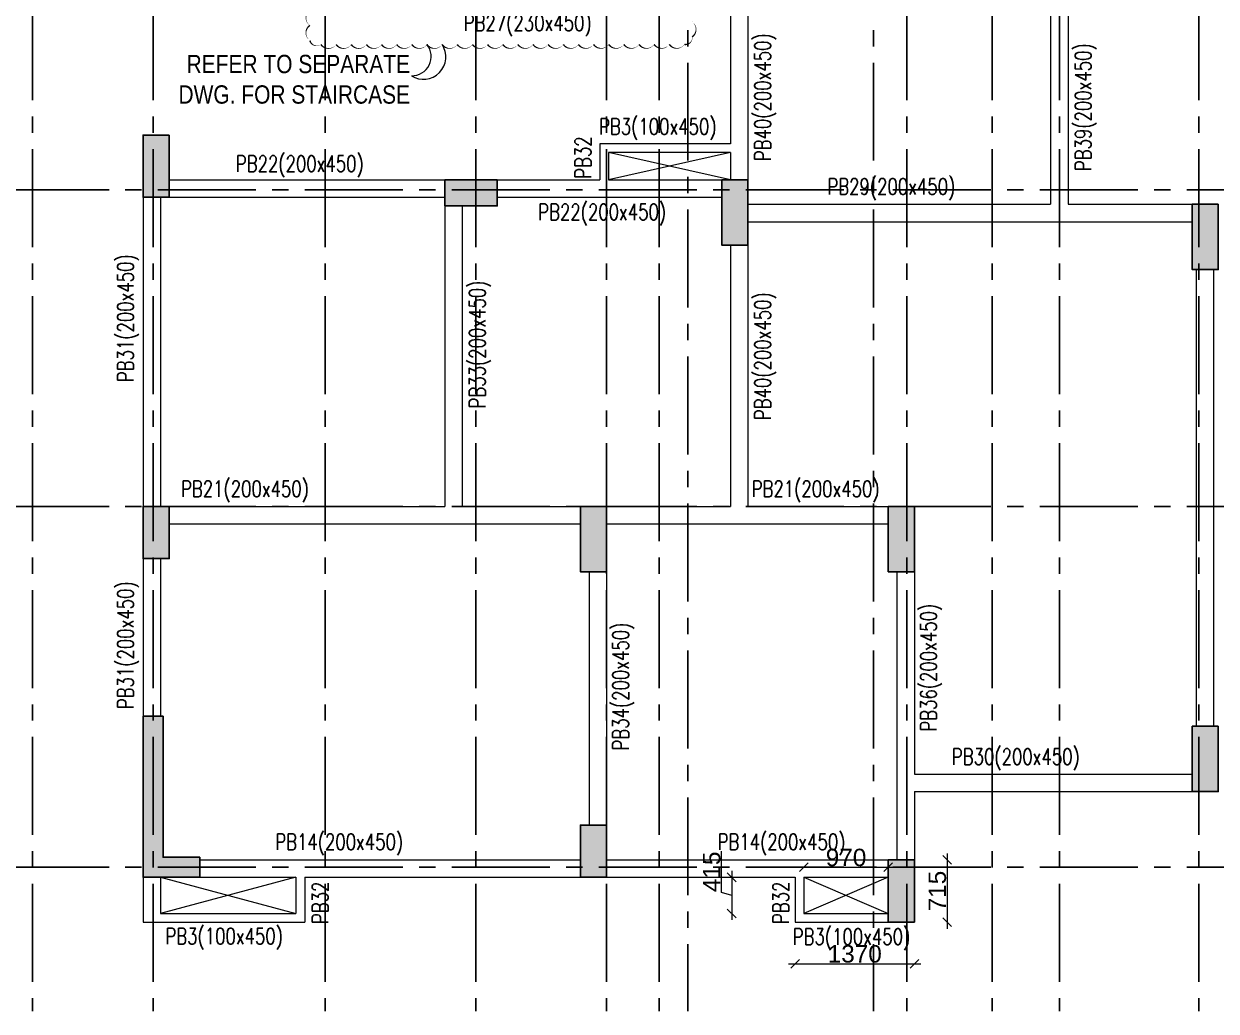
# Model space of a CAD drawing. Header units: millimetres. Extents: x 1277257 to 1543892, y 206696 to 309376.
# Drawn here: x 1416341 to 1430031, y 223712 to 235051 of the extents above; entities that cross this region are included whole.
import ezdxf

# ---------------------------------------------------------------- set-up
doc = ezdxf.new("R2010")
doc.units = ezdxf.units.MM
doc.header["$LTSCALE"] = 500
doc.header["$MEASUREMENT"] = 0
doc.header["$PDMODE"] = 34
doc.linetypes.add('Site$0$CENTER2', pattern=[1.125, 0.75, -0.125, 0.125, -0.125])
doc.layers.get('Defpoints').update_dxf_attribs({"lineweight": 0})
for name, color, linetype, lineweight in [('CUT OUT', 1, 'Continuous', 13), ('REVISION', 1, 'Continuous', 5), ('S - SUNK', 251, 'Continuous', 0), ('TOWER COL HATCH', 253, 'Continuous', 20)]:
    doc.layers.add(name, color=color, linetype=linetype, lineweight=lineweight)
for name, color, linetype in [('GRID', 7, 'Continuous'), ('S-COLUMN-HATCH', 253, 'Continuous'), ('S-FRAMING PLAN', 4, 'Continuous'), ('T BEAM N', 3, 'Continuous'), ('TOWER AREA COLUMN.', 6, 'Continuous')]:
    doc.layers.add(name, color=color, linetype=linetype)
doc.styles.add('1.100', font='ARIALN.TTF')
doc.styles.add('3mm', font='arial.ttf')
doc.styles.add('S-T', font='romans.shx')
doc.dimstyles.new('PARAMVEER', dxfattribs={"dimtxt": 200, "dimasz": 100, "dimexe": 0, "dimexo": 25, "dimgap": 10, "dimtad": 1, "dimdec": 0, "dimrnd": 5, "dimzin": 0, "dimdsep": 46, "dimtxsty": '3mm', "dimblk": 'OBLIQUE', "dimcen": 0.09, "dimdle": 75, "dimclrd": 1, "dimclre": 1, "dimclrt": 3, "dimadec": 0, "dimazin": 0, "dimtfac": 1, "dimtdec": 0, "dimtmove": 1, "dimatfit": 3, "dimfxl": 100, "dimtolj": 1, "dimtzin": 0, "dimlwd": 18, "dimlwe": 5, "dimarcsym": 0})

# ---------------------------------------------------------------- blocks, each defined once
blk = doc.blocks.new('RW2952R')
at = {"layer": 'CUT OUT', "color": 1, "ltscale": 10}
for p, q in [((1383286, 233259), (1384686, 233574)), ((1383286, 233574), (1384686, 233259)), ((1382446, 225249), (1381476, 224834)), ((1381476, 225249), (1382446, 224834)), ((1388276, 225249), (1389831, 224834)), ((1389831, 225249), (1388276, 224834))]:
    blk.add_line(p, q, dxfattribs=at)
at = {"layer": 'S-FRAMING PLAN', "color": 3, "linetype": 'ByBlock', "lineweight": 20, "ltscale": 10}
for p, q in [((1379411, 235209), (1379411, 232979)), ((1379611, 235209), (1379611, 232979)), ((1383086, 235209), (1383086, 233259)), ((1383286, 235209), (1383286, 233674)), ((1383286, 233674), (1384786, 233674)), ((1383286, 233574), (1383286, 233259)), ((1383286, 233574), (1384686, 233574)), ((1384686, 233574), (1384686, 233259)), ((1384786, 233674), (1384786, 233259)), ((1384686, 233259), (1383386, 233259)), ((1385963, 233259), (1384786, 233259)), ((1389731, 233259), (1386566, 233259)), ((1385966, 233059), (1383386, 233059)), ((1389731, 233059), (1386566, 233059)), ((1389831, 233059), (1389831, 229509)), ((1390031, 233059), (1390031, 229509)), ((1379411, 232979), (1377986, 232979)), ((1383086, 232979), (1379611, 232979)), ((1386366, 232959), (1386366, 229509)), ((1386566, 232959), (1386566, 229509)), ((1383086, 232779), (1377986, 232779)), ((1383086, 232509), (1383086, 229509)), ((1383286, 232509), (1383286, 229509)), ((1377736, 226984), (1377736, 232229)), ((1377936, 226984), (1377936, 232229)), ((1383086, 229509), (1381476, 229509)), ((1384711, 229509), (1383286, 229509)), ((1386366, 229509), (1385011, 229509)), ((1389731, 229509), (1386566, 229509)), ((1384711, 229309), (1381476, 229309)), ((1389731, 229309), (1385011, 229309)), ((1389831, 228909), (1389831, 227099)), ((1390031, 228909), (1390031, 227099)), ((1381176, 228759), (1381176, 226434)), ((1381376, 228759), (1381376, 225449)), ((1384711, 228759), (1384711, 225849)), ((1384911, 228759), (1384911, 225849)), ((1381176, 226434), (1377986, 226434)), ((1381176, 226234), (1377986, 226234)), ((1381176, 226234), (1381176, 225449)), ((1384711, 225449), (1381476, 225449)), ((1389381, 225449), (1385011, 225449)), ((1382446, 225249), (1381476, 225249)), ((1382446, 225249), (1382446, 224834)), ((1384711, 225249), (1382546, 225249)), ((1382546, 225249), (1382546, 224734)), ((1388176, 225249), (1385011, 225249)), ((1388176, 225249), (1388176, 224734)), ((1388276, 225249), (1388276, 224834)), ((1389381, 225249), (1388276, 225249)), ((1389831, 225249), (1389831, 224834)), ((1390031, 225249), (1390031, 224734)), ((1382446, 224834), (1381476, 224834)), ((1389831, 224834), (1388276, 224834)), ((1382546, 224734), (1381476, 224734)), ((1390031, 224734), (1388176, 224734))]:
    blk.add_line(p, q, dxfattribs=at)
blk = doc.blocks.new('EEE')
at = {"layer": 'GRID', "color": 16, "linetype": 'Site$0$CENTER2', "ltscale": 3}
for points in [[(1416440.6, 258923.2), (1416440.6, 223711.9)], [(1417825.6, 258923.2), (1417825.6, 223711.9)], [(1419800.6, 258923.2), (1419800.6, 223711.9)], [(1421530.6, 258923.2), (1421530.6, 223711.9)], [(1423030.6, 258923.2), (1423030.6, 223711.9)], [(1423635.6, 258923.2), (1423635.6, 223711.9)], [(1424487.3, 258923.2), (1423965.6, 258229.8), (1423965.6, 223711.9)], [(1425576.4, 258923.2), (1426098.1, 258229.8), (1426098.1, 223711.9)], [(1426480.6, 258923.2), (1426480.6, 223711.9)], [(1427460.6, 258923.2), (1427460.6, 223711.9)], [(1428230.6, 258923.2), (1428230.6, 223711.9)], [(1429830.6, 258923.2), (1429830.6, 223711.9)], [(1363880.9, 233143.8), (1442964.5, 233143.8)], [(1363880.9, 229508.8), (1442964.5, 229508.8)], [(1363880.9, 225363.8), (1442964.5, 225363.8)]]:
    blk.add_lwpolyline(points, dxfattribs=at)
blk = doc.blocks.new('3tgra')
at = {"layer": 'TOWER COL HATCH'}
h = blk.add_hatch(color=253, dxfattribs=at)
h.dxf.hatch_style = 1
h.paths.add_polyline_path([(1389731, 73232), (1390031, 73232), (1390031, 72517), (1389731, 72517)])
h = blk.add_hatch(color=253, dxfattribs=at)
h.dxf.hatch_style = 1
h.paths.add_polyline_path([(1383386, 72717), (1383086, 72717), (1383086, 71967), (1383386, 71967)])
h = blk.add_hatch(color=253, dxfattribs=at)
h.dxf.hatch_style = 1
h.paths.add_polyline_path([(1386566, 72417), (1386566, 72717), (1385966, 72717), (1385966, 72417)])
h = blk.add_hatch(color=253, dxfattribs=at)
h.dxf.hatch_style = 1
h.paths.add_polyline_path([(1377686, 72437), (1377986, 72437), (1377986, 71687), (1377686, 71687)])
h = blk.add_hatch(color=253, dxfattribs=at)
h.dxf.hatch_style = 1
h.paths.add_polyline_path([(1381176, 68967), (1381476, 68967), (1381476, 68217), (1381176, 68217)])
h = blk.add_hatch(color=253, dxfattribs=at)
h.dxf.hatch_style = 1
h.paths.add_polyline_path([(1384711, 68967), (1385011, 68967), (1385011, 68217), (1384711, 68217)])
h = blk.add_hatch(color=253, dxfattribs=at)
h.dxf.hatch_style = 1
h.paths.add_polyline_path([(1389731, 68967), (1390031, 68967), (1390031, 68367), (1389731, 68367)])
h = blk.add_hatch(color=253, dxfattribs=at)
h.dxf.hatch_style = 1
h.paths.add_polyline_path([(1390031, 66557), (1390031, 64707), (1389381, 64707), (1389381, 64937), (1389801, 64937), (1389801, 66557)])
h = blk.add_hatch(color=253, dxfattribs=at)
h.dxf.hatch_style = 1
h.paths.add_polyline_path([(1377686, 66442), (1377986, 66442), (1377986, 65692), (1377686, 65692)])
h = blk.add_hatch(color=253, dxfattribs=at)
h.dxf.hatch_style = 1
h.paths.add_polyline_path([(1384711, 65307), (1385011, 65307), (1385011, 64707), (1384711, 64707)])
h = blk.add_hatch(color=253, dxfattribs=at)
h.dxf.hatch_style = 1
h.paths.add_polyline_path([(1381176, 64907), (1381476, 64907), (1381476, 64192), (1381176, 64192)])
at = {"layer": 'TOWER AREA COLUMN.', "color": 4}
for points in [[(1389731, 73232), (1390031, 73232), (1390031, 72517), (1389731, 72517)], [(1383386, 72717), (1383086, 72717), (1383086, 71967), (1383386, 71967)], [(1386566, 72417), (1386566, 72717), (1385966, 72717), (1385966, 72417)], [(1377686, 72437), (1377986, 72437), (1377986, 71687), (1377686, 71687)], [(1381176, 68967), (1381476, 68967), (1381476, 68217), (1381176, 68217)], [(1384711, 68967), (1385011, 68967), (1385011, 68217), (1384711, 68217)], [(1389731, 68967), (1390031, 68967), (1390031, 68367), (1389731, 68367)], [(1377686, 66442), (1377986, 66442), (1377986, 65692), (1377686, 65692)], [(1384711, 65307), (1385011, 65307), (1385011, 64707), (1384711, 64707)], [(1381176, 64907), (1381476, 64907), (1381476, 64192), (1381176, 64192)]]:
    blk.add_lwpolyline(points, close=True, dxfattribs=at)
blk.add_lwpolyline([(1390031, 66557), (1390031, 64707), (1389381, 64707), (1389381, 64937), (1389801, 64937), (1389801, 66557), (1390031, 66557)], dxfattribs=at)
blk = doc.blocks.new('_Oblique')
at = {"color": 0, "linetype": 'ByBlock', "lineweight": -2}
blk.add_line((-0.5, -0.5), (0.5, 0.5), dxfattribs=at)
blk = doc.blocks.new('*D443')
at = {"layer": 'Defpoints', "color": 0, "ltscale": 10, "transparency": 16777216}
for p in [(1384686, 233574), (1385140, 233574), (1384686, 233259), (1425196, 224734), (1426566, 224734), (1426566, 224257)]:
    blk.add_point(p, dxfattribs=at)
at = {"layer": 'S-COLUMN-HATCH', "color": 1, "linetype": 'Continuous', "lineweight": 18, "ltscale": 10, "transparency": 16777216}
for p, q in [((1385461, 233513), (1385461, 233976)), ((1385140, 233184), (1385140, 233649)), ((1385140, 233416), (1385461, 233513)), ((1425121, 224257), (1426641, 224257))]:
    blk.add_line(p, q, dxfattribs=at)
at = {"layer": 'S-COLUMN-HATCH', "color": 1, "linetype": 'Continuous', "lineweight": 5, "ltscale": 10, "transparency": 16777216}
for p, q in [((1385140, 233574), (1385140, 233574)), ((1385140, 233259), (1385140, 233259)), ((1425196, 224257), (1425196, 224257)), ((1426566, 224257), (1426566, 224257))]:
    blk.add_line(p, q, dxfattribs=at)
at = {"layer": 'S-COLUMN-HATCH', "color": 1, "lineweight": 18, "ltscale": 10, "transparency": 16777216, "xscale": 100, "yscale": 100, "zscale": 100}
for p, rotation in [((1385140, 233574), 90), ((1385140, 233259), 270), ((1425196, 224257), 180)]:
    blk.add_blockref('_Oblique', p, dxfattribs=dict(at, rotation=rotation))
blk.add_blockref('_Oblique', (1426566, 224257), dxfattribs=at)
at = {"layer": 'S-COLUMN-HATCH', "color": 4, "ltscale": 10, "transparency": 16777216, "insert": (1385349, 233744), "char_height": 200, "attachment_point": 5, "rotation": 90, "style": '3mm'}
blk.add_mtext('\\A1;315', dxfattribs=at)
at = {"layer": 'S-COLUMN-HATCH', "color": 4, "ltscale": 10, "transparency": 16777216, "insert": (1425881, 224369), "char_height": 200, "attachment_point": 5, "style": '3mm'}
blk.add_mtext('\\A1;1370', dxfattribs=at)
blk = doc.blocks.new('*D444')
at = {"layer": 'Defpoints', "color": 0, "ltscale": 10, "transparency": 16777216}
for p in [(1426566, 225449), (1426566, 224734), (1426942, 224734)]:
    blk.add_point(p, dxfattribs=at)
at = {"layer": 'S-COLUMN-HATCH', "color": 1, "linetype": 'Continuous', "lineweight": 18, "ltscale": 10, "transparency": 16777216}
blk.add_line((1426942, 225524), (1426942, 224659), dxfattribs=at)
at = {"layer": 'S-COLUMN-HATCH', "color": 1, "linetype": 'Continuous', "lineweight": 5, "ltscale": 10, "transparency": 16777216}
for p, q in [((1426942, 225449), (1426942, 225449)), ((1426942, 224734), (1426942, 224734))]:
    blk.add_line(p, q, dxfattribs=at)
at = {"layer": 'S-COLUMN-HATCH', "color": 1, "lineweight": 18, "ltscale": 10, "transparency": 16777216, "xscale": 100, "yscale": 100, "zscale": 100}
for p, rotation in [((1426942, 225449), 90), ((1426942, 224734), 270)]:
    blk.add_blockref('_Oblique', p, dxfattribs=dict(at, rotation=rotation))
at = {"layer": 'S-COLUMN-HATCH', "color": 4, "ltscale": 10, "transparency": 16777216, "insert": (1426830, 225091), "char_height": 200, "attachment_point": 5, "rotation": 90, "style": '3mm'}
blk.add_mtext('\\A1;715', dxfattribs=at)
blk = doc.blocks.new('*D445')
at = {"layer": 'Defpoints', "color": 0, "ltscale": 10, "transparency": 16777216}
for p in [(1426266, 225364), (1425296, 225249), (1426266, 225249)]:
    blk.add_point(p, dxfattribs=at)
at = {"layer": 'S-COLUMN-HATCH', "color": 1, "linetype": 'Continuous', "lineweight": 18, "ltscale": 10, "transparency": 16777216}
blk.add_line((1425221, 225364), (1426341, 225364), dxfattribs=at)
at = {"layer": 'S-COLUMN-HATCH', "color": 1, "linetype": 'Continuous', "lineweight": 5, "ltscale": 10, "transparency": 16777216}
for p, q in [((1425296, 225364), (1425296, 225364)), ((1426266, 225364), (1426266, 225364))]:
    blk.add_line(p, q, dxfattribs=at)
at = {"layer": 'S-COLUMN-HATCH', "color": 1, "lineweight": 18, "ltscale": 10, "transparency": 16777216, "xscale": 100, "yscale": 100, "zscale": 100, "rotation": 180}
blk.add_blockref('_Oblique', (1425296, 225364), dxfattribs=at)
at = {"layer": 'S-COLUMN-HATCH', "color": 1, "lineweight": 18, "ltscale": 10, "transparency": 16777216, "xscale": 100, "yscale": 100, "zscale": 100}
blk.add_blockref('_Oblique', (1426266, 225364), dxfattribs=at)
at = {"layer": 'S-COLUMN-HATCH', "color": 4, "ltscale": 10, "transparency": 16777216, "insert": (1425781, 225476), "char_height": 200, "attachment_point": 5, "style": '3mm'}
blk.add_mtext('\\A1;970', dxfattribs=at)
blk = doc.blocks.new('*D446')
at = {"layer": 'Defpoints', "color": 0, "ltscale": 10, "transparency": 16777216}
for p in [(1425296, 225249), (1424468, 224834), (1425296, 224834)]:
    blk.add_point(p, dxfattribs=at)
at = {"layer": 'S-COLUMN-HATCH', "color": 1, "linetype": 'Continuous', "lineweight": 18, "ltscale": 10, "transparency": 16777216}
for p, q in [((1424351, 225076), (1424351, 225548)), ((1424468, 225324), (1424468, 224759)), ((1424468, 225041), (1424351, 225076))]:
    blk.add_line(p, q, dxfattribs=at)
at = {"layer": 'S-COLUMN-HATCH', "color": 1, "linetype": 'Continuous', "lineweight": 5, "ltscale": 10, "transparency": 16777216}
for p, q in [((1424468, 225249), (1424468, 225249)), ((1424468, 224834), (1424468, 224834))]:
    blk.add_line(p, q, dxfattribs=at)
at = {"layer": 'S-COLUMN-HATCH', "color": 1, "lineweight": 18, "ltscale": 10, "transparency": 16777216, "xscale": 100, "yscale": 100, "zscale": 100}
for p, rotation in [((1424468, 225249), 90), ((1424468, 224834), 270)]:
    blk.add_blockref('_Oblique', p, dxfattribs=dict(at, rotation=rotation))
at = {"layer": 'S-COLUMN-HATCH', "color": 4, "ltscale": 10, "transparency": 16777216, "insert": (1424239, 225312), "char_height": 200, "attachment_point": 5, "rotation": 90, "style": '3mm'}
blk.add_mtext('\\A1;415', dxfattribs=at)

msp = doc.modelspace()

# ---------------------------------------------------------------- linework, layer by layer
at = {"layer": 'REVISION', "elevation": -74946.9}
msp.add_lwpolyline([(1424013.6, 235074.6, 0, 17.4, -0.5205671), (1424013.6, 234900.7, 0, 17.4, -0.5205671), (1423925.4, 234814.9, 0, 17.4, -0.5205671), (1423751.6, 234814.9, 0, 17.4, -0.5205671), (1423577.7, 234814.8, 0, 17.4, -0.5205671), (1423403.8, 234814.7, 0, 17.4, -0.5205671), (1423229.9, 234814.7, 0, 17.4, -0.5205671), (1423056, 234814.6, 0, 17.4, -0.5205671), (1422882.1, 234814.5, 0, 17.4, -0.5205671), (1422708.2, 234814.5, 0, 17.4, -0.5205671), (1422534.4, 234814.4, 0, 17.4, -0.5205671), (1422360.5, 234814.4, 0, 17.4, -0.5205671), (1422186.6, 234814.3, 0, 17.4, -0.5205671), (1422012.7, 234814.2, 0, 17.4, -0.5205671), (1421838.8, 234814.2, 0, 17.4, -0.5205671), (1421664.9, 234814.1, 0, 17.4, -0.5205671), (1421491, 234814, 0, 17.4, -0.5205671), (1421317.2, 234814, 0, 17.4, -0.5205671), (1421143.3, 234813.9, 0, 17.4, -0.5205671), (1420969.4, 234813.8, 0, 17.4, -0.5205671), (1420795.5, 234813.8, 0, 17.4, -0.5205671), (1420621.6, 234813.7, 0, 17.4, -0.5205671), (1420447.7, 234813.7, 0, 17.4, -0.5205671), (1420273.8, 234813.6, 0, 17.4, -0.5205671), (1420100, 234813.5, 0, 17.4, -0.5205671), (1419926.1, 234813.5, 0, 17.4, -0.5205671), (1419752.2, 234813.4, 0, 17.4, -0.5205671), (1419624.6, 234859.6, 0, 17.4, -0.5205671), (1419624.6, 235033.5, 0, 17.4, -0.5205671), (1419624.6, 235207.4, 0, 17.4, -0.5205671)], format="xyseb", dxfattribs=at)
at = {"layer": 'REVISION'}
for centre, radius, start, end in [((1420795.6, 234676.3, -74946.9), 221.7, 268.70328, 38.37504), ((1420928.2, 234672.3, -74946.9), 257.5, 237.68831, 33.35734)]:
    msp.add_arc(centre, radius, start, end, dxfattribs=at)

# ---------------------------------------------------------------- block references
at = {"layer": 'CUT OUT', "color": 4, "xscale": -1}
msp.add_blockref('3tgra', (2807741.3, 160542.1), dxfattribs=at)
at = {"layer": 'GRID', "color": 4}
msp.add_blockref('EEE', (0, 0), dxfattribs=at)
at = {"layer": 'S - SUNK', "color": 4, "xscale": -1}
msp.add_blockref('RW2952R', (2807741.3, 0), dxfattribs=at)

# ---------------------------------------------------------------- texts
at = {"color": 1, "linetype": 'ByBlock', "insert": (1420775.3, 234694.6, 299787.3), "char_height": 210, "width": 2966.846, "attachment_point": 3, "rotation": 359.9973, "style": '1.100'}
msp.add_mtext('REFER TO SEPARATE DWG. FOR STAIRCASE ', dxfattribs=at)
at = {"layer": 'T BEAM N', "color": 7, "lineweight": 0, "style": 'S-T', "width": 0.75}
for s, p in [('PB27(230x450)', (1421391.8, 234969.6)), ('PB3(100x450)', (1422944.9, 233779.4)), ('PB22(200x450)', (1418775, 233352.5)), ('PB29(200x450)', (1425567.4, 233089.5)), ('PB22(200x450)', (1422246.9, 232798)), ('PB21(200x450)', (1418145.4, 229619.4)), ('PB21(200x450)', (1424697.8, 229619.4)), ('PB30(200x450)', (1426996.6, 226542.3)), ('PB14(200x450)', (1419227.6, 225563.8)), ('PB14(200x450)', (1424306.4, 225563.8)), ('PB3(100x450)', (1417966, 224481.6)), ('PB3(100x450)', (1425169.1, 224475))]:
    msp.add_text(s, height=185, dxfattribs=at).set_placement(p)
for s, p in [('PB40(200x450)', (1424915.9, 233473.4)), ('PB39(200x450)', (1428595.2, 233358.8)), ('PB32', (1422853.6, 233270.7)), ('PB31(200x450)', (1417599.8, 230935.4)), ('PB33(200x450)', (1421639.8, 230633.4)), ('PB40(200x450)', (1424915.9, 230499.1)), ('PB31(200x450)', (1417599.8, 227179.6)), ('PB36(200x450)', (1426820.5, 226921.6)), ('PB34(200x450)', (1423285.5, 226705.2)), ('PB32', (1419835.3, 224711.7)), ('PB32', (1425124.8, 224711.7))]:
    msp.add_text(s, height=185, rotation=90, dxfattribs=at).set_placement(p)

# ---------------------------------------------------------------- dimensions: what is measured, and where the dimension line sits
at = {"layer": 'S-COLUMN-HATCH', "color": 1, "ltscale": 10}
for base, p1, p2, picture, middle in [((1385139.7, 233573.8), (1384685.6, 233258.8), (1384685.6, 233573.8), '*D443', (1385349, 233522.8)), ((1424468.3, 224833.8), (1425295.6, 225248.8), (1425295.6, 224833.8), '*D446', (1424239.1, 225086.5)), ((1426942.1, 224733.8), (1426565.6, 225448.8), (1426565.6, 224733.8), '*D444', (1426829.9, 225091.3))]:
    dim = msp.add_linear_dim(base=base, p1=p1, p2=p2, angle=90, dimstyle='PARAMVEER', override={"dimpost": '\\X', "dimclrt": 4, "dimfxl": 0.15, "dimfxlon": 1, "dimarcsym": 1}, dxfattribs=at)
    dim.commit()
    dim.dimension.update_dxf_attribs({"geometry": picture, "text_midpoint": middle})
for base, p1, p2, picture, middle in [((1426565.6, 224256.5), (1425195.6, 224733.8), (1426565.6, 224733.8), '*D443', (1425880.6, 224368.7)), ((1426265.6, 225363.8), (1425295.6, 225248.8), (1426265.6, 225248.8), '*D445', (1425780.6, 225475.9))]:
    dim = msp.add_linear_dim(base=base, p1=p1, p2=p2, dimstyle='PARAMVEER', override={"dimpost": '\\X', "dimclrt": 4, "dimfxl": 0.15, "dimfxlon": 1, "dimarcsym": 1}, dxfattribs=at)
    dim.commit()
    dim.dimension.update_dxf_attribs({"geometry": picture, "text_midpoint": middle})

doc.saveas('drawing.dxf')
